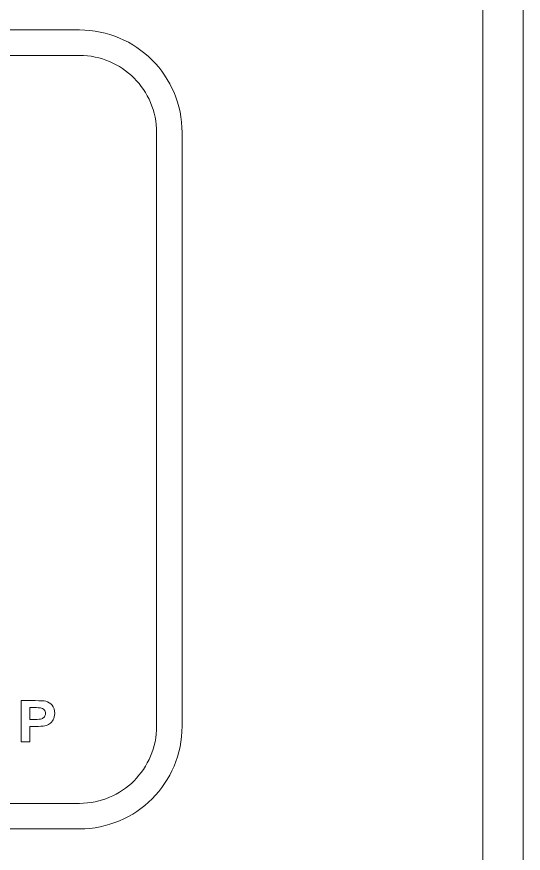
# Model space of a CAD drawing. Header units: millimetres. Extents: x 130143 to 328923, y 19139 to 134795.
# Drawn here: x 231773.8 to 231899, y 66457.8 to 66664.6 of the extents above; entities that cross this region are included whole.
import ezdxf

# ---------------------------------------------------------------- set-up
doc = ezdxf.new("R2010")
doc.units = ezdxf.units.MM
doc.header["$LTSCALE"] = 10
doc.layers.add('邦威智能化', color=7, linetype='Continuous', lineweight=18)

msp = doc.modelspace()

# ---------------------------------------------------------------- linework, layer by layer
at = {"layer": '邦威智能化'}
for p, q in [((231898.96636, 67367.70703), (231898.96636, 66086.9379)), ((231888.96636, 67357.7071), (231888.96636, 66096.9379))]:
    msp.add_line(p, q, dxfattribs=at)
at = {"layer": '邦威智能化', "color": 3}
for points, knots in [([(231642.5866, 66661.3053), (231642.5866, 66661.3053), (231789.2716, 66661.3053), (231789.2716, 66661.3053), (231789.2716, 66661.3053), (231796.279, 66661.3053), (231802.6228, 66658.4643), (231807.2146, 66653.8731), (231807.2146, 66653.8731), (231811.8058, 66649.2813), (231814.6462, 66642.9375), (231814.6462, 66635.9301), (231814.6462, 66635.9301), (231814.6462, 66635.9301), (231814.6462, 66489.2451), (231814.6462, 66489.2451), (231814.6462, 66489.2451), (231814.6462, 66482.2401), (231811.8052, 66475.8951), (231807.2134, 66471.3027), (231807.2134, 66471.3027), (231802.6222, 66466.7115), (231796.2784, 66463.8705), (231789.2716, 66463.8705), (231789.2716, 66463.8705), (231789.2716, 66463.8705), (231642.5866, 66463.8705), (231642.5866, 66463.8705), (231642.5866, 66463.8705), (231635.5798, 66463.8705), (231629.236, 66466.7115), (231624.6442, 66471.3027), (231624.6442, 66471.3027), (231620.053, 66475.8945), (231617.2114, 66482.2401), (231617.2114, 66489.2451), (231617.2114, 66489.2451), (231617.2114, 66489.2451), (231617.2114, 66635.9301), (231617.2114, 66635.9301), (231617.2114, 66635.9301), (231617.2114, 66642.9369), (231620.0524, 66649.2819), (231624.6436, 66653.8731), (231624.6436, 66653.8731), (231629.2354, 66658.4643), (231635.5792, 66661.3053), (231642.5866, 66661.3053)], [0, 0, 0, 0, 0.076923077, 0.076923077, 0.076923077, 0.076923087, 0.153846154, 0.153846154, 0.153846154, 0.153846164, 0.230769231, 0.230769231, 0.230769231, 0.230769241, 0.307692308, 0.307692308, 0.307692308, 0.307692318, 0.384615385, 0.384615385, 0.384615385, 0.384615395, 0.461538462, 0.461538462, 0.461538462, 0.461538472, 0.538461538, 0.538461538, 0.538461538, 0.538461548, 0.615384615, 0.615384615, 0.615384615, 0.615384625, 0.692307692, 0.692307692, 0.692307692, 0.692307702, 0.769230769, 0.769230769, 0.769230769, 0.769230779, 0.846153846, 0.846153846, 0.846153846, 0.846153856, 1, 1, 1, 1]), ([(231789.2716, 66655.0053), (231789.2716, 66655.0053), (231642.5866, 66655.0053), (231642.5866, 66655.0053), (231642.5866, 66655.0053), (231637.3186, 66655.0053), (231632.5492, 66652.8699), (231629.098, 66649.4187), (231629.098, 66649.4187), (231625.6468, 66645.9681), (231623.5114, 66641.1987), (231623.5114, 66635.9301), (231623.5114, 66635.9301), (231623.5114, 66635.9301), (231623.5114, 66489.2451), (231623.5114, 66489.2451), (231623.5114, 66489.2451), (231623.5114, 66483.9783), (231625.6474, 66479.2083), (231629.0986, 66475.7571), (231629.0986, 66475.7571), (231632.5498, 66472.3059), (231637.3192, 66470.1705), (231642.5866, 66470.1705), (231642.5866, 66470.1705), (231642.5866, 66470.1705), (231789.2716, 66470.1705), (231789.2716, 66470.1705), (231789.2716, 66470.1705), (231794.539, 66470.1705), (231799.3084, 66472.3059), (231802.759, 66475.7571), (231802.759, 66475.7571), (231806.2108, 66479.2089), (231808.3462, 66483.9783), (231808.3462, 66489.2451), (231808.3462, 66489.2451), (231808.3462, 66489.2451), (231808.3462, 66635.9301), (231808.3462, 66635.9301), (231808.3462, 66635.9301), (231808.3462, 66641.1981), (231806.2114, 66645.9675), (231802.7602, 66649.4187), (231802.7602, 66649.4187), (231799.309, 66652.8699), (231794.5396, 66655.0053), (231789.2716, 66655.0053)], [0, 0, 0, 0, 0.076923077, 0.076923077, 0.076923077, 0.076923087, 0.153846154, 0.153846154, 0.153846154, 0.153846164, 0.230769231, 0.230769231, 0.230769231, 0.230769241, 0.307692308, 0.307692308, 0.307692308, 0.307692318, 0.384615385, 0.384615385, 0.384615385, 0.384615395, 0.461538462, 0.461538462, 0.461538462, 0.461538472, 0.538461538, 0.538461538, 0.538461538, 0.538461548, 0.615384615, 0.615384615, 0.615384615, 0.615384625, 0.692307692, 0.692307692, 0.692307692, 0.692307702, 0.769230769, 0.769230769, 0.769230769, 0.769230779, 0.846153846, 0.846153846, 0.846153846, 0.846153856, 1, 1, 1, 1]), ([(231774.8266, 66485.3463), (231774.8266, 66485.3463), (231774.8266, 66495.5589), (231774.8266, 66495.5589), (231774.8266, 66495.5589), (231774.8266, 66495.5589), (231778.3468, 66495.5589), (231778.3468, 66495.5589), (231778.3468, 66495.5589), (231779.68, 66495.5589), (231780.5482, 66495.5091), (231780.9532, 66495.4065), (231780.9532, 66495.4065), (231781.576, 66495.2523), (231782.0968, 66494.9193), (231782.5174, 66494.4057), (231782.5174, 66494.4057), (231782.9374, 66493.8921), (231783.1468, 66493.2291), (231783.1468, 66492.4161), (231783.1468, 66492.4161), (231783.1468, 66491.7885), (231783.0256, 66491.2629), (231782.7856, 66490.8351), (231782.7856, 66490.8351), (231782.542, 66490.4073), (231782.2366, 66490.0719), (231781.8646, 66489.8271), (231781.8646, 66489.8271), (231781.492, 66489.5847), (231781.1128, 66489.4233), (231780.7282, 66489.3447), (231780.7282, 66489.3447), (231780.2044, 66489.2475), (231779.4478, 66489.1971), (231778.456, 66489.1971), (231778.456, 66489.1971), (231778.456, 66489.1971), (231777.0286, 66489.1971), (231777.0286, 66489.1971), (231777.0286, 66489.1971), (231777.0286, 66489.1971), (231777.0286, 66485.3463), (231777.0286, 66485.3463), (231777.0286, 66485.3463), (231777.0286, 66485.3463), (231774.8266, 66485.3463), (231774.8266, 66485.3463)], [0, 0, 0, 0, 0.076923077, 0.076923077, 0.076923077, 0.076923087, 0.153846154, 0.153846154, 0.153846154, 0.153846164, 0.230769231, 0.230769231, 0.230769231, 0.230769241, 0.307692308, 0.307692308, 0.307692308, 0.307692318, 0.384615385, 0.384615385, 0.384615385, 0.384615395, 0.461538462, 0.461538462, 0.461538462, 0.461538472, 0.538461538, 0.538461538, 0.538461538, 0.538461548, 0.615384615, 0.615384615, 0.615384615, 0.615384625, 0.692307692, 0.692307692, 0.692307692, 0.692307702, 0.769230769, 0.769230769, 0.769230769, 0.769230779, 0.846153846, 0.846153846, 0.846153846, 0.846153856, 1, 1, 1, 1]), ([(231777.0286, 66493.8327), (231777.0286, 66493.8327), (231777.0286, 66490.9233), (231777.0286, 66490.9233), (231777.0286, 66490.9233), (231777.0286, 66490.9233), (231778.225, 66490.9233), (231778.225, 66490.9233), (231778.225, 66490.9233), (231779.0884, 66490.9233), (231779.6632, 66490.9779), (231779.9536, 66491.0847), (231779.9536, 66491.0847), (231780.2446, 66491.1921), (231780.4726, 66491.3583), (231780.637, 66491.5887), (231780.637, 66491.5887), (231780.802, 66491.8173), (231780.8848, 66492.0807), (231780.8848, 66492.3849), (231780.8848, 66492.3849), (231780.8848, 66492.7587), (231780.7684, 66493.0653), (231780.5386, 66493.3077), (231780.5386, 66493.3077), (231780.3058, 66493.5501), (231780.0142, 66493.7019), (231779.6578, 66493.7637), (231779.6578, 66493.7637), (231779.3974, 66493.8093), (231778.8736, 66493.8327), (231778.0834, 66493.8327), (231778.0834, 66493.8327), (231778.0834, 66493.8327), (231777.0286, 66493.8327), (231777.0286, 66493.8327)], [0, 0, 0, 0, 0.1, 0.1, 0.1, 0.10000001, 0.2, 0.2, 0.2, 0.20000001, 0.3, 0.3, 0.3, 0.30000001, 0.4, 0.4, 0.4, 0.40000001, 0.5, 0.5, 0.5, 0.50000001, 0.6, 0.6, 0.6, 0.60000001, 0.7, 0.7, 0.7, 0.70000001, 0.8, 0.8, 0.8, 0.80000001, 1, 1, 1, 1])]:
    msp.add_open_spline(points, degree=3, knots=knots, dxfattribs=at)

doc.saveas('drawing.dxf')
